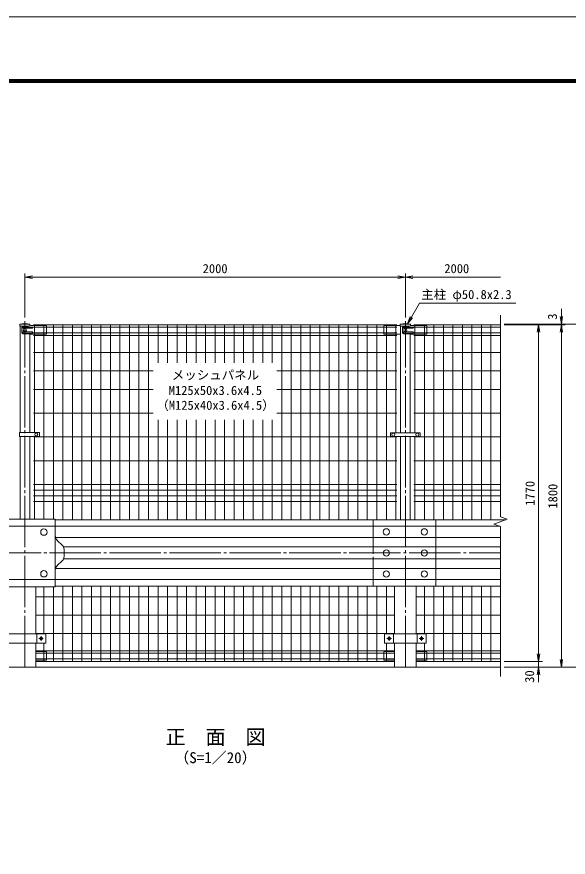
# Model space of a CAD drawing. Units: millimetres, scale not verified. Extents: x -6299 to 6301, y -4455 to 4455.
# Drawn here: x -4033 to -1136, y 36 to 4455 of the extents above; entities that cross this region are included whole.
import ezdxf
from ezdxf.enums import TextEntityAlignment as Align

# ---------------------------------------------------------------- set-up
doc = ezdxf.new("R2010")
doc.units = ezdxf.units.MM
doc.header["$LTSCALE"] = 15
doc.linetypes.add('LONG_CHAIN', pattern=[21, 18, -1, 1, -1])
doc.linetypes.add('LONG_DASHED2', pattern=[13, 12, -1])
for name, color, linetype, lineweight in [('0-0_D-STR-TXT', 7, 'Continuous', 9), ('0-1_D-TTL', 7, 'Continuous', 9), ('0-2_D-TTL-TXT', 7, 'Continuous', 9), ('0-3_D-STR2', 7, 'Continuous', 9), ('0-4_D-STR-DIM', 7, 'Continuous', 9), ('0-5_0', 7, 'Continuous', 9), ('0-6_D-STR1', 1, 'Continuous', 9), ('0-7_D-BMK', 2, 'LONG_CHAIN', 9), ('0-8_D-STR3', 3, 'Continuous', 9), ('0-B_D-STR4', 7, 'Continuous', 9), ('0-D_1', 7, 'Continuous', 9)]:
    doc.layers.add(name, color=color, linetype=linetype, lineweight=lineweight)
doc.styles.add('ＭＳ ゴシック', font='')
doc.styles.get('ＭＳ ゴシック').set_extended_font_data('MS Gothic')

# ---------------------------------------------------------------- blocks, each defined once
blk = doc.blocks.new('_Open')
at = {"layer": '0-5_0'}
blk.add_line((-15, 2.5), (0, 0), dxfattribs=at)
blk.add_lwpolyline([(-15, -2.5), (0, 0), (-15, 0)], dxfattribs=at)

msp = doc.modelspace()

# ---------------------------------------------------------------- linework, layer by layer
at = {"layer": '0-0_D-STR-TXT'}
msp.add_lwpolyline([(-1410.92, 2949.68), (-1917.34, 2949.68), (-1978.85, 2843.13)], dxfattribs=at)
at = {"layer": '0-1_D-TTL', "color": 2}
msp.add_lwpolyline([(-6299.16, 4454.87), (6300.84, 4454.87), (6300.84, -4455.13), (-6299.16, -4455.13)], close=True, dxfattribs=at)
at = {"layer": '0-1_D-TTL'}
for points in [[(-5894.16, 4124.87), (5895.84, 4124.87), (5895.84, -4125.13), (-5894.16, -4125.13)], [(-5890.41, 4121.12), (5892.09, 4121.12), (5892.09, -4121.38), (-5890.41, -4121.38)], [(-5886.66, 4117.37), (5888.34, 4117.37), (5888.34, -4117.63), (-5886.66, -4117.63)], [(-5882.91, 4113.62), (5884.59, 4113.62), (5884.59, -4113.88), (-5882.91, -4113.88)], [(-5879.16, 4109.87), (5880.84, 4109.87), (5880.84, -4110.13), (-5879.16, -4110.13)]]:
    msp.add_lwpolyline(points, close=True, dxfattribs=at)
at = {"layer": '0-3_D-STR2'}
for p, q in [((-2036.27, 2835.95), (-3946.27, 2835.95)), ((-3941.27, 2269.2), (-3941.27, 2835.95)), ((-3891.27, 1813.95), (-3891.27, 2835.95)), ((-3841.27, 1813.95), (-3841.27, 2835.95)), ((-3791.27, 1810.95), (-3791.27, 2835.95)), ((-3741.27, 1810.95), (-3741.27, 2835.95)), ((-3691.27, 1810.95), (-3691.27, 2835.95)), ((-3641.27, 1810.95), (-3641.27, 2835.95)), ((-3591.27, 1810.95), (-3591.27, 2835.95)), ((-3541.27, 1810.95), (-3541.27, 2835.95)), ((-3491.27, 1810.95), (-3491.27, 2835.95)), ((-3441.27, 1810.95), (-3441.27, 2835.95)), ((-3391.27, 1810.95), (-3391.27, 2835.95)), ((-3341.27, 1810.95), (-3341.27, 2835.95)), ((-3291.27, 2635.95), (-3291.27, 2835.95)), ((-3241.27, 2635.95), (-3241.27, 2835.95)), ((-3191.27, 2635.95), (-3191.27, 2835.95)), ((-3141.27, 2635.95), (-3141.27, 2835.95)), ((-3091.27, 2635.95), (-3091.27, 2835.95)), ((-3041.27, 2635.95), (-3041.27, 2835.95)), ((-2991.27, 2635.95), (-2991.27, 2835.95)), ((-2941.27, 2635.95), (-2941.27, 2835.95)), ((-2891.27, 2635.95), (-2891.27, 2835.95)), ((-2841.27, 2635.95), (-2841.27, 2835.95)), ((-2791.27, 2635.95), (-2791.27, 2835.95)), ((-2741.27, 2635.95), (-2741.27, 2835.95)), ((-2691.27, 2635.95), (-2691.27, 2835.95)), ((-2641.27, 1810.95), (-2641.27, 2835.95)), ((-2591.27, 1810.95), (-2591.27, 2835.95)), ((-2541.27, 1810.95), (-2541.27, 2835.95)), ((-2491.27, 1810.95), (-2491.27, 2835.95)), ((-2441.27, 1810.95), (-2441.27, 2835.95)), ((-2391.27, 1810.95), (-2391.27, 2835.95)), ((-2341.27, 1810.95), (-2341.27, 2835.95)), ((-2291.27, 1810.95), (-2291.27, 2835.95)), ((-2241.27, 1810.95), (-2241.27, 2835.95)), ((-2191.27, 1810.95), (-2191.27, 2835.95)), ((-2141.27, 1810.95), (-2141.27, 2835.95)), ((-2091.27, 1810.95), (-2091.27, 2835.95)), ((-2041.27, 2268.2), (-2041.27, 2835.95)), ((-1491.27, 2835.95), (-1946.27, 2835.95)), ((-1941.27, 2268.2), (-1941.27, 2835.95)), ((-1891.27, 1810.95), (-1891.27, 2835.95)), ((-1841.27, 1810.95), (-1841.27, 2835.95)), ((-1791.27, 1810.95), (-1791.27, 2835.95)), ((-1741.27, 1810.95), (-1741.27, 2835.95)), ((-1691.27, 1810.95), (-1691.27, 2835.95)), ((-1641.27, 1810.95), (-1641.27, 2835.95)), ((-1591.27, 1810.95), (-1591.27, 2835.95)), ((-1541.27, 1810.95), (-1541.27, 2835.95)), ((-2036.27, 2823.07), (-3946.27, 2823.07)), ((-2036.27, 2792.82), (-3946.27, 2792.82)), ((-1491.27, 2823.07), (-1946.27, 2823.07)), ((-1491.27, 2792.82), (-1946.27, 2792.82)), ((-2036.27, 2779.95), (-3946.27, 2779.95)), ((-1491.27, 2779.95), (-1946.27, 2779.95)), ((-2036.27, 2689.95), (-3946.27, 2689.95)), ((-1491.27, 2689.95), (-1946.27, 2689.95)), ((-3316.27, 2592.95), (-3946.27, 2592.95)), ((-2036.27, 2592.95), (-2666.27, 2592.95)), ((-1491.27, 2592.95), (-1946.27, 2592.95)), ((-3316.27, 2495.95), (-3946.27, 2495.95)), ((-2036.27, 2495.95), (-2666.27, 2495.95)), ((-1491.27, 2495.95), (-1946.27, 2495.95)), ((-3316.27, 2370.95), (-3946.27, 2370.95)), ((-2036.27, 2370.95), (-2666.27, 2370.95)), ((-1491.27, 2370.95), (-1946.27, 2370.95)), ((-3291.27, 1810.95), (-3291.27, 2335.95)), ((-3241.27, 1810.95), (-3241.27, 2335.95)), ((-3191.27, 1810.95), (-3191.27, 2335.95)), ((-3141.27, 1810.95), (-3141.27, 2335.95)), ((-3091.27, 1810.95), (-3091.27, 2335.95)), ((-3041.27, 1810.95), (-3041.27, 2335.95)), ((-2991.27, 1810.95), (-2991.27, 2335.95)), ((-2941.27, 1810.95), (-2941.27, 2335.95)), ((-2891.27, 1810.95), (-2891.27, 2335.95)), ((-2841.27, 1810.95), (-2841.27, 2335.95)), ((-2791.27, 1810.95), (-2791.27, 2335.95)), ((-2741.27, 1810.95), (-2741.27, 2335.95)), ((-2691.27, 1810.95), (-2691.27, 2335.95)), ((-2036.27, 2245.95), (-3946.27, 2245.95)), ((-3941.27, 1813.95), (-3941.27, 2248.2)), ((-2041.27, 1810.95), (-2041.27, 2248.2)), ((-1491.27, 2245.95), (-1946.27, 2245.95)), ((-1941.27, 1810.95), (-1941.27, 2248.2)), ((-2036.27, 2120.95), (-3946.27, 2120.95)), ((-1491.27, 2120.95), (-1946.27, 2120.95)), ((-2036.27, 1995.95), (-3946.27, 1995.95)), ((-1491.27, 1995.95), (-1946.27, 1995.95)), ((-2036.27, 1965.95), (-3946.27, 1965.95)), ((-1491.27, 1965.95), (-1946.27, 1965.95)), ((-2036.27, 1935.95), (-3946.27, 1935.95)), ((-2036.27, 1905.95), (-3946.27, 1905.95)), ((-1491.27, 1935.95), (-1946.27, 1935.95)), ((-1491.27, 1905.95), (-1946.27, 1905.95)), ((-3791.27, 1065.95), (-3791.27, 1460.95)), ((-3741.27, 1065.95), (-3741.27, 1460.95)), ((-3691.27, 1065.95), (-3691.27, 1460.95)), ((-3641.27, 1065.95), (-3641.27, 1460.95)), ((-3591.27, 1065.95), (-3591.27, 1460.95)), ((-3541.27, 1065.95), (-3541.27, 1460.95)), ((-3491.27, 1065.95), (-3491.27, 1460.95)), ((-3441.27, 1065.95), (-3441.27, 1460.95)), ((-3391.27, 1065.95), (-3391.27, 1460.95)), ((-3341.27, 1065.95), (-3341.27, 1460.95)), ((-3291.27, 1065.95), (-3291.27, 1460.95)), ((-3241.27, 1065.95), (-3241.27, 1460.95)), ((-3191.27, 1065.95), (-3191.27, 1460.95)), ((-3141.27, 1065.95), (-3141.27, 1460.95)), ((-3091.27, 1065.95), (-3091.27, 1460.95)), ((-3041.27, 1065.95), (-3041.27, 1460.95)), ((-2991.27, 1065.95), (-2991.27, 1460.95)), ((-2941.27, 1065.95), (-2941.27, 1460.95)), ((-2891.27, 1065.95), (-2891.27, 1460.95)), ((-2841.27, 1065.95), (-2841.27, 1460.95)), ((-2791.27, 1065.95), (-2791.27, 1460.95)), ((-2741.27, 1065.95), (-2741.27, 1460.95)), ((-2691.27, 1065.95), (-2691.27, 1460.95)), ((-2641.27, 1065.95), (-2641.27, 1460.95)), ((-2591.27, 1065.95), (-2591.27, 1460.95)), ((-2541.27, 1065.95), (-2541.27, 1460.95)), ((-2491.27, 1065.95), (-2491.27, 1460.95)), ((-2441.27, 1065.95), (-2441.27, 1460.95)), ((-2391.27, 1065.95), (-2391.27, 1460.95)), ((-2341.27, 1065.95), (-2341.27, 1460.95)), ((-2291.27, 1065.95), (-2291.27, 1460.95)), ((-2241.27, 1065.95), (-2241.27, 1460.95)), ((-2191.27, 1065.95), (-2191.27, 1460.95)), ((-2141.27, 1065.95), (-2141.27, 1460.95)), ((-2091.27, 1210.95), (-2091.27, 1460.95)), ((-1891.27, 1210.95), (-1891.27, 1460.95)), ((-1841.27, 1065.95), (-1841.27, 1460.95)), ((-1791.27, 1065.95), (-1791.27, 1460.95)), ((-1741.27, 1065.95), (-1741.27, 1460.95)), ((-1691.27, 1065.95), (-1691.27, 1460.95)), ((-1641.27, 1065.95), (-1641.27, 1460.95)), ((-1591.27, 1065.95), (-1591.27, 1460.95)), ((-1541.27, 1065.95), (-1541.27, 1460.95)), ((-3891.27, 1210.95), (-3891.27, 1457.95)), ((-3841.27, 1065.95), (-3841.27, 1457.95)), ((-2048.42, 1405.95), (-3934.12, 1405.95)), ((-1491.27, 1405.95), (-1934.12, 1405.95)), ((-2048.42, 1308.95), (-3934.12, 1308.95)), ((-1491.27, 1308.95), (-1934.12, 1308.95)), ((-2048.42, 1211.95), (-3934.12, 1211.95)), ((-1491.27, 1211.95), (-1934.12, 1211.95)), ((-3891.27, 1065.95), (-3891.27, 1160.95)), ((-2091.27, 1065.95), (-2091.27, 1160.95)), ((-1891.27, 1065.95), (-1891.27, 1160.95)), ((-2048.42, 1121.95), (-3934.12, 1121.95)), ((-2048.42, 1109.07), (-3934.12, 1109.07)), ((-1491.27, 1121.95), (-1934.12, 1121.95)), ((-1491.27, 1109.07), (-1934.12, 1109.07)), ((-2048.42, 1078.82), (-3934.12, 1078.82)), ((-2048.42, 1065.95), (-3934.12, 1065.95)), ((-1491.27, 1078.82), (-1934.12, 1078.82)), ((-1491.27, 1065.95), (-1934.12, 1065.95))]:
    msp.add_line(p, q, dxfattribs=at)
at = {"layer": '0-4_D-STR-DIM'}
for p, q in [((-3991.27, 2873.95), (-3991.27, 3105.95)), ((-1991.27, 2873.95), (-1991.27, 3105.95)), ((-1991.27, 2873.95), (-1991.27, 3105.95)), ((-3951.27, 3085.95), (-2031.27, 3085.95)), ((-1951.27, 3085.95), (-1491.27, 3085.95)), ((-1171.27, 2878.95), (-1171.27, 2918.95)), ((-1491.27, 1826.6), (-1491.27, 2885.95)), ((-1471.27, 2838.95), (-1031.27, 2838.95)), ((-1471.27, 2838.95), (-1151.27, 2838.95)), ((-1471.27, 2835.95), (-1271.27, 2835.95)), ((-1471.27, 2835.95), (-1151.27, 2835.95)), ((-1471.27, 2835.95), (-1151.27, 2835.95)), ((-1171.27, 2835.95), (-1171.27, 2838.95)), ((-1291.27, 1105.95), (-1291.27, 2795.95)), ((-1171.27, 1075.95), (-1171.27, 2795.95)), ((-1171.27, 2795.95), (-1171.27, 2755.95)), ((-1526.51, 1788.12), (-1456.04, 1813.77)), ((-1456.04, 1813.77), (-1491.27, 1826.6)), ((-1491.27, 1775.3), (-1526.51, 1788.12)), ((-1491.27, 985.95), (-1491.27, 1775.3)), ((-1291.27, 1105.95), (-1291.27, 1145.95)), ((-1471.27, 1065.95), (-1271.27, 1065.95)), ((-1471.27, 1065.95), (-1271.27, 1065.95)), ((-1291.27, 1035.95), (-1291.27, 1065.95)), ((-1471.27, 1035.95), (-1271.27, 1035.95)), ((-1471.27, 1035.95), (-1151.27, 1035.95)), ((-1471.27, 1035.95), (-1031.27, 1035.95)), ((-1291.27, 995.95), (-1291.27, 955.95))]:
    msp.add_line(p, q, dxfattribs=at)
at = {"layer": '0-5_0'}
for p, q in [((-3831.27, 1775.95), (-4161.27, 1775.95)), ((-3831.27, 1810.95), (-1463.8, 1810.95)), ((-3831.27, 1776), (-1493.2, 1776)), ((-3830.04, 1717.68), (-1491.27, 1717.68)), ((-3820.48, 1701.61), (-3794.57, 1676.81)), ((-3787.9, 1667.34), (-1491.27, 1667.34)), ((-3785.31, 1655.14), (-3785.31, 1616.76)), ((-3794.57, 1595.09), (-3820.48, 1570.28)), ((-3787.9, 1604.56), (-1491.27, 1604.56)), ((-3830.04, 1554.21), (-1491.27, 1554.21)), ((-3831.27, 1495.95), (-4161.27, 1495.95)), ((-3831.27, 1495.9), (-1491.27, 1495.9)), ((-3831.27, 1460.95), (-1491.27, 1460.95)), ((-4101.27, 1210.95), (-3881.27, 1210.95)), ((-3928.57, 1210.95), (-3928.57, 1160.95)), ((-3881.27, 1210.95), (-3881.27, 1160.95)), ((-2101.27, 1210.95), (-1881.27, 1210.95)), ((-2101.27, 1210.95), (-2101.27, 1160.95)), ((-2053.97, 1210.95), (-2053.97, 1160.95)), ((-1928.57, 1210.95), (-1928.57, 1160.95)), ((-1881.27, 1210.95), (-1881.27, 1160.95)), ((-4101.27, 1160.95), (-3881.27, 1160.95)), ((-2101.27, 1160.95), (-1881.27, 1160.95))]:
    msp.add_line(p, q, dxfattribs=at)
msp.add_lwpolyline([(-4471.27, 1457.95), (-3831.27, 1457.95), (-3831.27, 1813.95), (-4471.27, 1813.95)], dxfattribs=at)
for centre, radius in [((-3891.27, 1745.45), 16.5), ((-2091.27, 1746.84), 16.5), ((-1891.27, 1746.84), 16.5), ((-2091.27, 1635.95), 16.5), ((-1891.27, 1635.95), 16.5), ((-3891.27, 1526.45), 16.5), ((-2091.27, 1525.06), 16.5), ((-1891.27, 1525.06), 16.5), ((-3906.27, 1185.95), 7), ((-2076.27, 1185.95), 7), ((-1906.27, 1185.95), 7)]:
    msp.add_circle(centre, radius, dxfattribs=at)
for centre, radius, start, end in [((-3796.27, 1726.9), 35, 180, 226.24934), ((-3815.31, 1655.14), 30, 0, 46.24934), ((-3815.31, 1616.76), 30, 313.75066, 0), ((-3796.27, 1545), 35, 133.75066, 180)]:
    msp.add_arc(centre, radius, start, end, dxfattribs=at)
at = {"layer": '0-6_D-STR1'}
for p, q in [((-3964.67, 2838.95), (-4017.87, 2838.95)), ((-4017.87, 2838.95), (-4017.87, 2827.95)), ((-3971.92, 2827.95), (-4017.87, 2827.95)), ((-4016.67, 2827.95), (-4016.67, 2269.2)), ((-3964.67, 2830.46), (-3964.67, 2838.95)), ((-1964.67, 2838.95), (-2017.87, 2838.95)), ((-2017.87, 2838.95), (-2017.87, 2827.95)), ((-1971.92, 2827.95), (-2017.87, 2827.95)), ((-2016.67, 2827.95), (-2016.67, 2268.2)), ((-1964.67, 2830.46), (-1964.67, 2838.95)), ((-3965.87, 2269.2), (-3965.87, 2786.13)), ((-1965.87, 2268.2), (-1965.87, 2786.13)), ((-4016.67, 2248.2), (-4016.67, 1813.95)), ((-3965.87, 1813.95), (-3965.87, 2248.2)), ((-2016.67, 2248.2), (-2016.67, 1810.95)), ((-1965.87, 1810.95), (-1965.87, 2248.2)), ((-2048.42, 1460.95), (-2048.42, 1210.95)), ((-1934.12, 1460.95), (-1934.12, 1210.95)), ((-3934.12, 1457.95), (-3934.12, 1210.95)), ((-3934.12, 1160.95), (-3934.12, 1035.95)), ((-2048.42, 1160.95), (-2048.42, 1035.95)), ((-1934.12, 1160.95), (-1934.12, 1035.95))]:
    msp.add_line(p, q, dxfattribs=at)
for centre in [(-3991.27, 2722.52), (-1991.27, 2722.52)]:
    msp.add_arc(centre, 119.43, 77.13052, 102.86948, dxfattribs=at)
at = {"layer": '0-7_D-BMK'}
for p, q in [((-3991.27, 1035.95), (-3991.27, 2853.95)), ((-1991.27, 1035.95), (-1991.27, 2853.95)), ((-4491.27, 1635.95), (-1491.27, 1635.95)), ((-3906.27, 1197.62), (-3906.27, 1174.28)), ((-2076.27, 1197.62), (-2076.27, 1174.28)), ((-1906.27, 1197.62), (-1906.27, 1174.28)), ((-3917.94, 1185.95), (-3894.61, 1185.95)), ((-2064.61, 1185.95), (-2087.94, 1185.95)), ((-1917.94, 1185.95), (-1894.61, 1185.95))]:
    msp.add_line(p, q, dxfattribs=at)
at = {"layer": '0-8_D-STR3'}
for p, q in [((-3971.92, 2827.95), (-4001.76, 2827.95)), ((-3960.36, 2831.95), (-3971.92, 2827.95)), ((-3883.27, 2831.95), (-3960.36, 2831.95)), ((-3883.27, 2831.95), (-3878.27, 2830.95)), ((-3878.27, 2830.95), (-3878.27, 2787.13)), ((-2099.27, 2831.95), (-2104.27, 2830.95)), ((-2104.27, 2830.95), (-2104.27, 2787.13)), ((-2099.27, 2831.95), (-2022.19, 2831.95)), ((-2022.19, 2831.95), (-2017.87, 2830.46)), ((-1971.92, 2827.95), (-2001.76, 2827.95)), ((-1960.36, 2831.95), (-1971.92, 2827.95)), ((-1883.27, 2831.95), (-1960.36, 2831.95)), ((-1883.27, 2831.95), (-1878.27, 2830.95)), ((-1878.27, 2830.95), (-1878.27, 2787.13)), ((-4006.76, 2822.95), (-4006.76, 2792.95)), ((-3971.92, 2787.95), (-4001.76, 2787.95)), ((-3952.27, 2823.95), (-3999.68, 2823.95)), ((-3952.27, 2817.95), (-3999.68, 2817.95)), ((-3952.27, 2797.95), (-3999.68, 2797.95)), ((-3952.27, 2791.95), (-3999.68, 2791.95)), ((-3966.67, 2786.13), (-3971.92, 2787.95)), ((-3966.67, 2786.13), (-3879.27, 2786.13)), ((-2016.67, 2786.13), (-2103.27, 2786.13)), ((-2006.76, 2822.95), (-2006.76, 2792.95)), ((-1971.92, 2787.95), (-2001.76, 2787.95)), ((-1952.27, 2823.95), (-1999.68, 2823.95)), ((-1952.27, 2817.95), (-1999.68, 2817.95)), ((-1952.27, 2797.95), (-1999.68, 2797.95)), ((-1952.27, 2791.95), (-1999.68, 2791.95)), ((-1966.67, 2786.13), (-1971.92, 2787.95)), ((-1966.67, 2786.13), (-1879.27, 2786.13)), ((-4018.97, 2269.2), (-3916.29, 2269.2)), ((-4018.97, 2269.2), (-4018.97, 2248.2)), ((-3914.29, 2267.2), (-3914.29, 2250.2)), ((-2069.77, 2265.2), (-2069.77, 2251.2)), ((-2066.77, 2268.2), (-1915.77, 2268.2)), ((-1912.77, 2265.2), (-1912.77, 2251.2)), ((-4018.97, 2248.2), (-3916.29, 2248.2)), ((-2066.77, 2248.2), (-1915.77, 2248.2)), ((-3883.27, 1117.95), (-3934.12, 1117.95)), ((-3883.27, 1117.95), (-3878.27, 1116.95)), ((-3878.27, 1116.95), (-3878.27, 1073.13)), ((-2099.27, 1117.95), (-2104.27, 1116.95)), ((-2104.27, 1116.95), (-2104.27, 1073.13)), ((-2099.27, 1117.95), (-2048.42, 1117.95)), ((-1883.27, 1117.95), (-1934.12, 1117.95)), ((-1883.27, 1117.95), (-1878.27, 1116.95)), ((-1878.27, 1116.95), (-1878.27, 1073.13)), ((-3934.12, 1072.13), (-3879.27, 1072.13)), ((-2048.42, 1072.13), (-2103.27, 1072.13)), ((-1934.12, 1072.13), (-1879.27, 1072.13))]:
    msp.add_line(p, q, dxfattribs=at)
for centre in [(-3991.27, 2807.95), (-1991.27, 2807.95), (-3931.27, 2258.7), (-2054.27, 2258.2), (-1928.27, 2258.2)]:
    msp.add_circle(centre, 8, dxfattribs=at)
for centre, radius, start, end in [((-4001.76, 2822.95), 5, 90, 180), ((-2001.76, 2822.95), 5, 90, 180), ((-4001.76, 2792.95), 5, 180, 270), ((-3999.68, 2820.95), 3, 90, 270), ((-3999.68, 2794.95), 3, 90, 270), ((-3952.27, 2820.95), 3, 270, 90), ((-3952.27, 2794.95), 3, 270, 90), ((-3879.27, 2787.13), 1, 270, 0), ((-2103.27, 2787.13), 1, 180, 270), ((-2001.76, 2792.95), 5, 180, 270), ((-1999.68, 2820.95), 3, 90, 270), ((-1999.68, 2794.95), 3, 90, 270), ((-1952.27, 2820.95), 3, 270, 90), ((-1952.27, 2794.95), 3, 270, 90), ((-1879.27, 2787.13), 1, 270, 0), ((-3916.29, 2267.2), 2, 0, 90), ((-2066.77, 2265.2), 3, 90, 180), ((-1915.77, 2265.2), 3, 0, 90), ((-3916.29, 2250.2), 2, 270, 0), ((-2066.77, 2251.2), 3, 180, 270), ((-1915.77, 2251.2), 3, 270, 0), ((-3879.27, 1073.13), 1, 270, 0), ((-2103.27, 1073.13), 1, 180, 270), ((-1879.27, 1073.13), 1, 270, 0)]:
    msp.add_arc(centre, radius, start, end, dxfattribs=at)
at = {"layer": '0-B_D-STR4'}
msp.add_line((-1491.27, 1035.95), (-4491.27, 1035.95), dxfattribs=at)
at = {"layer": '0-D_1', "linetype": 'LONG_DASHED2'}
msp.add_line((-2161.27, 1810.95), (-2161.27, 1460.95), dxfattribs=at)
at = {"layer": '0-D_1'}
msp.add_line((-1831.27, 1810.95), (-1831.27, 1460.95), dxfattribs=at)

# ---------------------------------------------------------------- block references
at = {"layer": '0-0_D-STR-TXT', "xscale": 2.666667, "yscale": 2.666667, "rotation": 240}
msp.add_blockref('_Open', (-1979.85, 2841.4), dxfattribs=at)
at = {"layer": '0-4_D-STR-DIM', "xscale": 2.666667, "yscale": 2.666667}
for p, rotation in [((-3991.27, 3085.95), 180), ((-1991.27, 3085.95), 180), ((-1171.27, 2838.95), 270), ((-1291.27, 2835.95), 90), ((-1171.27, 2835.95), 90), ((-1171.27, 2835.95), 90), ((-1291.27, 1065.95), 270), ((-1291.27, 1065.95), 270), ((-1171.27, 1035.95), 270), ((-1291.27, 1035.95), 90)]:
    msp.add_blockref('_Open', p, dxfattribs=dict(at, rotation=rotation))
msp.add_blockref('_Open', (-1991.27, 3085.95), dxfattribs=at)

# ---------------------------------------------------------------- texts
at = {"layer": '0-0_D-STR-TXT', "style": 'ＭＳ ゴシック'}
for s, p in [('主柱 φ50.8x2.3', (-1907.79, 2956.43)), ('メッシュパネル', (-3218.69, 2533.35)), ('M125x50x3.6x4.5', (-3234.93, 2451.95)), ('（M125x40x3.6x4.5）', (-3299.9, 2374.11))]:
    msp.add_text(s, height=48.06, dxfattribs=at).set_placement(p, align=Align.BOTTOM_LEFT)
at = {"layer": '0-2_D-TTL-TXT', "style": 'ＭＳ ゴシック'}
for s, height, p in [('正\u3000面\u3000図', 76.98, (-3251.17, 606.69)), ('（S=1／20）', 57.73, (-3205.69, 513.5))]:
    msp.add_text(s, height=height, dxfattribs=at).set_placement(p, align=Align.BOTTOM_LEFT)
at = {"layer": '0-4_D-STR-DIM', "style": 'ＭＳ ゴシック'}
for p in [(-3056.52, 3092.7), (-1786.52, 3092.7)]:
    msp.add_text('2000', height=48.06, dxfattribs=at).set_placement(p, align=Align.BOTTOM_LEFT)
for s, p in [('3', (-1179.94, 2862.25)), ('1770', (-1298.02, 1884.05)), ('1800', (-1178.02, 1869.05)), ('30', (-1300.18, 953.48))]:
    msp.add_text(s, height=48.06, rotation=90, dxfattribs=at).set_placement(p, align=Align.BOTTOM_LEFT)

doc.saveas('drawing.dxf')
